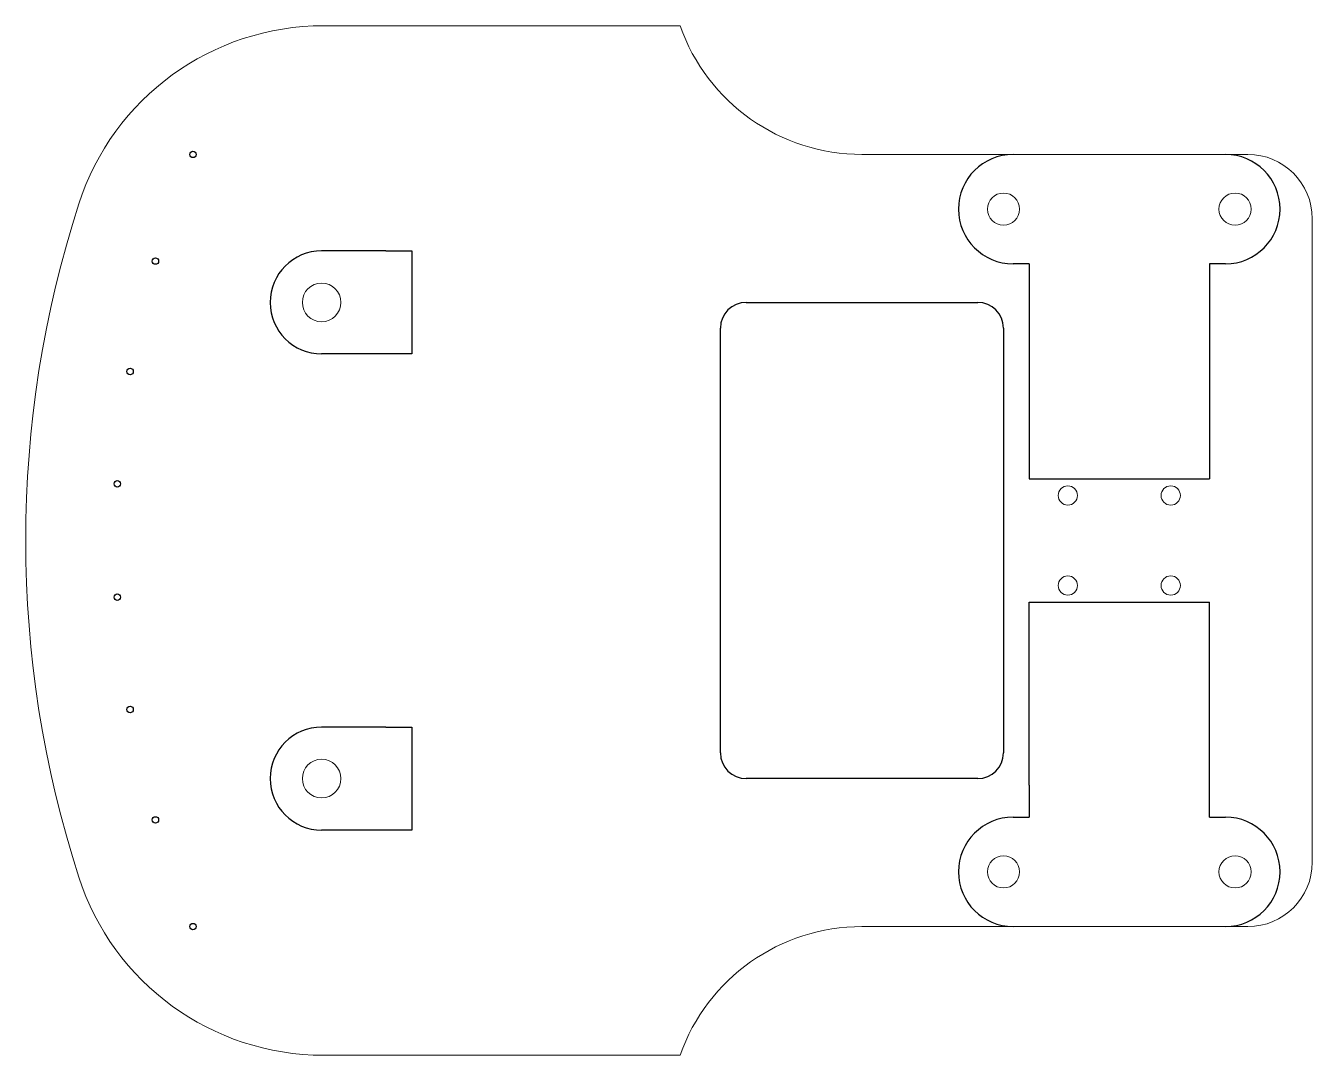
# Model space of a CAD drawing. Header units: millimetres. Extents: x 0 to 100, y 0 to 80.
import ezdxf

# ---------------------------------------------------------------- set-up
doc = ezdxf.new("R2010")
doc.units = ezdxf.units.MM

msp = doc.modelspace()

# ---------------------------------------------------------------- linework, layer by layer
at = {"color": 7, "linetype": 'Continuous', "lineweight": 15}
for p, q in [((23.15, 80), (50.86, 80)), ((65, 70), (95, 70)), ((100, 65), (100, 15)), ((95, 10), (65, 10)), ((50.86, 0), (23.15, 0))]:
    msp.add_line(p, q, dxfattribs=at)
at = {"color": 7, "linetype": 'Continuous'}
for p, q in [((28, 62.5), (23, 62.5)), ((28, 62.5), (30, 62.5)), ((30, 62.5), (30, 54.5)), ((78, 61.5), (76.75, 61.5)), ((78, 61.5), (78, 59)), ((93.25, 61.5), (92, 61.5)), ((92, 61.5), (92, 59)), ((56, 58.5), (74, 58.5)), ((78, 59), (78, 44.8)), ((92, 59), (92, 44.8)), ((54, 23.5), (54, 56.5)), ((76, 56.5), (76, 23.5)), ((28, 54.5), (23, 54.5)), ((30, 54.5), (28, 54.5)), ((78, 44.8), (92, 44.8)), ((78, 21), (78, 35.2)), ((78, 35.2), (92, 35.2)), ((92, 21), (92, 35.2)), ((28, 25.5), (23, 25.5)), ((28, 25.5), (30, 25.5)), ((30, 25.5), (30, 17.5)), ((74, 21.5), (56, 21.5)), ((78, 21), (78, 18.5)), ((92, 18.5), (92, 21)), ((76.75, 18.5), (78, 18.5)), ((92, 18.5), (93.25, 18.5)), ((28, 17.5), (23, 17.5)), ((30, 17.5), (28, 17.5))]:
    msp.add_line(p, q, dxfattribs=at)
for centre in [(13, 70), (10.08, 61.71), (8.11, 53.13), (7.12, 44.4), (7.12, 35.6), (8.11, 26.87), (10.08, 18.29), (13, 10)]:
    msp.add_circle(centre, 0.25, dxfattribs=at)
at = {"color": 7, "linetype": 'Continuous', "lineweight": 15}
for centre, radius in [((76, 65.75), 1.25), ((94, 65.75), 1.25), ((23, 58.5), 1.5), ((81, 43.5), 0.75), ((89, 43.5), 0.75), ((81, 36.5), 0.75), ((89, 36.5), 0.75), ((23, 21.5), 1.5), ((76, 14.25), 1.25), ((94, 14.25), 1.25)]:
    msp.add_circle(centre, radius, dxfattribs=at)
for centre, radius, start, end in [((23.15, 60), 20, 90, 162.0798), ((65, 85), 15, 199.4712, 270), ((95, 65), 5, 0, 90), ((85, 40), 85, 162.0798, 197.9202), ((95, 15), 5, 270, 0), ((23.15, 20), 20, 197.9202, 270), ((65, -5), 15, 90, 160.5288)]:
    msp.add_arc(centre, radius, start, end, dxfattribs=at)
at = {"color": 7, "linetype": 'Continuous'}
for centre, radius, start, end in [((76.75, 65.75), 4.25, 90, 270), ((93.25, 65.75), 4.25, 270, 90), ((23, 58.5), 4, 90, 270), ((56, 56.5), 2, 90, 180), ((74, 56.5), 2, 0, 90), ((23, 21.5), 4, 90, 270), ((56, 23.5), 2, 180, 270), ((74, 23.5), 2, 270, 0), ((76.75, 14.25), 4.25, 90, 270), ((93.25, 14.25), 4.25, 270, 90)]:
    msp.add_arc(centre, radius, start, end, dxfattribs=at)

doc.saveas('drawing.dxf')
